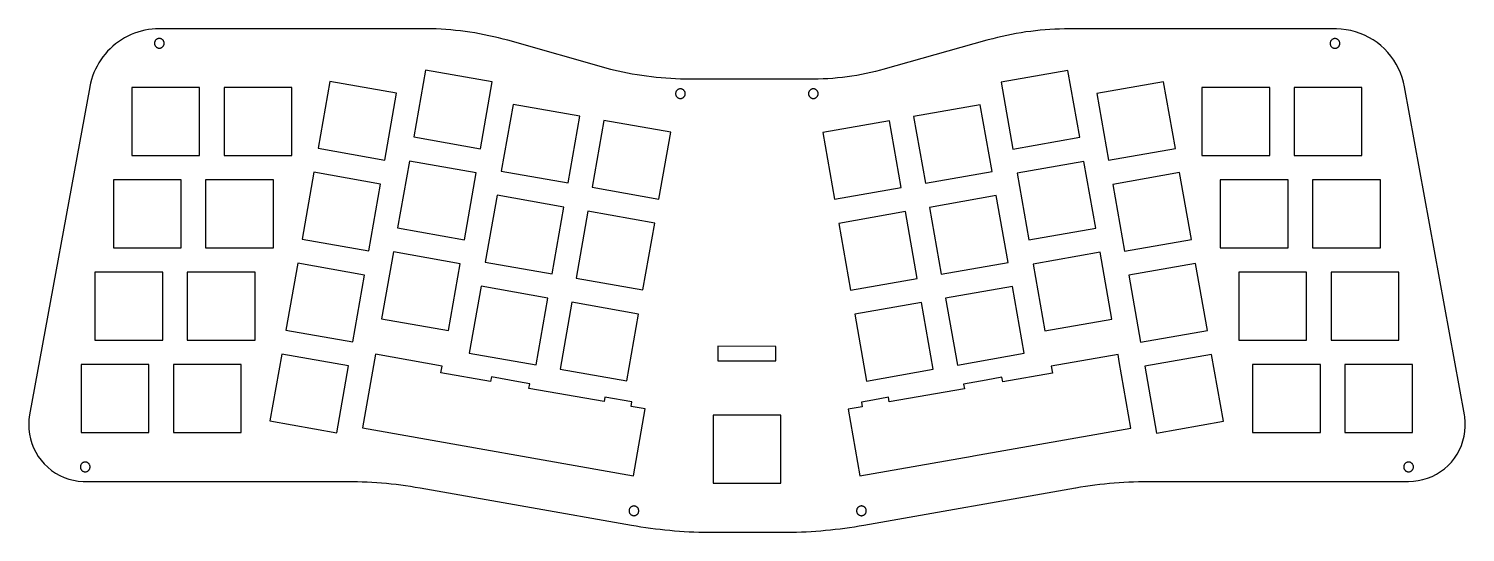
# Model space of a CAD drawing. Header units: millimetres. Extents: x -5 to 292, y -5 to 99.
import ezdxf

# ---------------------------------------------------------------- set-up
doc = ezdxf.new("R2010")
doc.units = ezdxf.units.MM
doc.header["$MEASUREMENT"] = 0
doc.layers.add('holes', color=7, linetype='Continuous')
doc.layers.add('outline', color=7, linetype='Continuous')

msp = doc.modelspace()

# ---------------------------------------------------------------- linework, layer by layer
at = {"layer": 'holes'}
for points in [[(22.96, 95.87), (22.96, 95.95), (22.96, 96.04), (22.94, 96.13), (22.92, 96.21), (22.89, 96.29), (22.85, 96.37), (22.81, 96.45), (22.76, 96.52), (22.7, 96.59), (22.64, 96.65), (22.57, 96.7), (22.5, 96.75), (22.43, 96.8), (22.35, 96.83), (22.26, 96.86), (22.18, 96.89), (22.09, 96.9), (22.01, 96.91), (21.92, 96.91), (21.83, 96.9), (21.75, 96.89), (21.66, 96.86), (21.58, 96.83), (21.5, 96.8), (21.43, 96.75), (21.35, 96.7), (21.29, 96.65), (21.23, 96.59), (21.17, 96.52), (21.12, 96.45), (21.08, 96.37), (21.04, 96.29), (21.01, 96.21), (20.99, 96.13), (20.97, 96.04), (20.96, 95.95), (20.96, 95.87), (20.97, 95.78), (20.99, 95.69), (21.01, 95.61), (21.04, 95.53), (21.08, 95.45), (21.12, 95.37), (21.17, 95.3), (21.23, 95.23), (21.29, 95.17), (21.35, 95.11), (21.43, 95.06), (21.5, 95.02), (21.58, 94.98), (21.66, 94.95), (21.75, 94.93), (21.83, 94.92), (21.92, 94.91), (22.01, 94.91), (22.09, 94.92), (22.18, 94.93), (22.26, 94.95), (22.35, 94.98), (22.43, 95.02), (22.5, 95.06), (22.57, 95.11), (22.64, 95.17), (22.7, 95.23), (22.76, 95.3), (22.81, 95.37), (22.85, 95.45), (22.89, 95.53), (22.92, 95.61), (22.94, 95.69), (22.96, 95.78), (22.96, 95.87)], [(265.76, 95.84), (265.76, 95.92), (265.75, 96.01), (265.74, 96.1), (265.72, 96.18), (265.69, 96.26), (265.65, 96.34), (265.61, 96.42), (265.56, 96.49), (265.5, 96.56), (265.44, 96.62), (265.37, 96.67), (265.3, 96.72), (265.22, 96.77), (265.14, 96.8), (265.06, 96.83), (264.98, 96.86), (264.89, 96.87), (264.81, 96.88), (264.72, 96.88), (264.63, 96.87), (264.54, 96.86), (264.46, 96.83), (264.38, 96.8), (264.3, 96.77), (264.22, 96.72), (264.15, 96.67), (264.09, 96.62), (264.02, 96.56), (263.97, 96.49), (263.92, 96.42), (263.87, 96.34), (263.84, 96.26), (263.81, 96.18), (263.78, 96.1), (263.77, 96.01), (263.76, 95.92), (263.76, 95.84), (263.77, 95.75), (263.78, 95.66), (263.81, 95.58), (263.84, 95.5), (263.87, 95.42), (263.92, 95.34), (263.97, 95.27), (264.02, 95.2), (264.09, 95.14), (264.15, 95.09), (264.22, 95.04), (264.3, 94.99), (264.38, 94.96), (264.46, 94.93), (264.54, 94.9), (264.63, 94.89), (264.72, 94.88), (264.81, 94.88), (264.89, 94.89), (264.98, 94.9), (265.06, 94.93), (265.14, 94.96), (265.22, 94.99), (265.3, 95.04), (265.37, 95.09), (265.44, 95.14), (265.5, 95.2), (265.56, 95.27), (265.61, 95.34), (265.65, 95.42), (265.69, 95.5), (265.72, 95.58), (265.74, 95.66), (265.75, 95.75), (265.76, 95.84)], [(74.5, 76.57), (88.29, 74.14), (90.72, 87.93), (76.93, 90.36), (74.5, 76.57)], [(195.83, 87.87), (198.26, 74.08), (212.05, 76.52), (209.62, 90.3), (195.83, 87.87)], [(16.3, 72.76), (30.3, 72.76), (30.3, 86.76), (16.3, 86.76), (16.3, 72.76)], [(35.35, 72.76), (49.35, 72.76), (49.35, 86.76), (35.35, 86.76), (35.35, 72.76)], [(54.75, 74.25), (68.53, 71.82), (70.96, 85.61), (57.18, 88.04), (54.75, 74.25)], [(130.59, 85.47), (130.59, 85.56), (130.58, 85.64), (130.56, 85.73), (130.54, 85.81), (130.51, 85.9), (130.47, 85.98), (130.43, 86.05), (130.38, 86.12), (130.32, 86.19), (130.26, 86.25), (130.2, 86.31), (130.12, 86.36), (130.05, 86.4), (129.97, 86.44), (129.89, 86.47), (129.8, 86.49), (129.72, 86.51), (129.63, 86.51), (129.54, 86.51), (129.46, 86.51), (129.37, 86.49), (129.29, 86.47), (129.2, 86.44), (129.12, 86.4), (129.05, 86.36), (128.98, 86.31), (128.91, 86.25), (128.85, 86.19), (128.79, 86.12), (128.74, 86.05), (128.7, 85.98), (128.66, 85.9), (128.63, 85.81), (128.61, 85.73), (128.59, 85.64), (128.59, 85.56), (128.59, 85.47), (128.59, 85.38), (128.61, 85.3), (128.63, 85.21), (128.66, 85.13), (128.7, 85.05), (128.74, 84.98), (128.79, 84.9), (128.85, 84.84), (128.91, 84.78), (128.98, 84.72), (129.05, 84.67), (129.12, 84.63), (129.2, 84.59), (129.29, 84.56), (129.37, 84.54), (129.46, 84.52), (129.54, 84.51), (129.63, 84.51), (129.72, 84.52), (129.8, 84.54), (129.89, 84.56), (129.97, 84.59), (130.05, 84.63), (130.12, 84.67), (130.2, 84.72), (130.26, 84.78), (130.32, 84.84), (130.38, 84.9), (130.43, 84.98), (130.47, 85.05), (130.51, 85.13), (130.54, 85.21), (130.56, 85.3), (130.58, 85.38), (130.59, 85.47)], [(158.04, 85.47), (158.04, 85.56), (158.04, 85.64), (158.02, 85.73), (158, 85.81), (157.97, 85.9), (157.93, 85.98), (157.89, 86.05), (157.84, 86.12), (157.78, 86.19), (157.72, 86.25), (157.65, 86.31), (157.58, 86.36), (157.51, 86.4), (157.43, 86.44), (157.34, 86.47), (157.26, 86.49), (157.17, 86.51), (157.09, 86.51), (157, 86.51), (156.91, 86.51), (156.83, 86.49), (156.74, 86.47), (156.66, 86.44), (156.58, 86.4), (156.51, 86.36), (156.43, 86.31), (156.37, 86.25), (156.31, 86.19), (156.25, 86.12), (156.2, 86.05), (156.16, 85.98), (156.12, 85.9), (156.09, 85.81), (156.07, 85.73), (156.05, 85.64), (156.04, 85.56), (156.04, 85.47), (156.05, 85.38), (156.07, 85.3), (156.09, 85.21), (156.12, 85.13), (156.16, 85.05), (156.2, 84.98), (156.25, 84.9), (156.31, 84.84), (156.37, 84.78), (156.43, 84.72), (156.51, 84.67), (156.58, 84.63), (156.66, 84.59), (156.74, 84.56), (156.83, 84.54), (156.91, 84.52), (157, 84.51), (157.09, 84.51), (157.17, 84.52), (157.26, 84.54), (157.34, 84.56), (157.43, 84.59), (157.51, 84.63), (157.58, 84.67), (157.65, 84.72), (157.72, 84.78), (157.78, 84.84), (157.84, 84.9), (157.89, 84.98), (157.93, 85.05), (157.97, 85.13), (158, 85.21), (158.02, 85.3), (158.04, 85.38), (158.04, 85.47)], [(215.59, 85.55), (218.02, 71.76), (231.8, 74.2), (229.37, 87.98), (215.59, 85.55)], [(237.28, 72.76), (251.28, 72.76), (251.28, 86.76), (237.28, 86.76), (237.28, 72.76)], [(256.33, 72.76), (270.33, 72.76), (270.33, 86.76), (256.33, 86.76), (256.33, 72.76)], [(92.6, 69.51), (106.39, 67.08), (108.82, 80.87), (95.03, 83.3), (92.6, 69.51)], [(177.73, 80.81), (180.17, 67.02), (193.95, 69.45), (191.52, 83.24), (177.73, 80.81)], [(111.36, 66.2), (125.15, 63.77), (127.58, 77.56), (113.79, 79.99), (111.36, 66.2)], [(158.97, 77.5), (161.4, 63.72), (175.19, 66.15), (172.76, 79.93), (158.97, 77.5)], [(71.19, 57.81), (84.98, 55.38), (87.41, 69.17), (73.62, 71.6), (71.19, 57.81)], [(199.14, 69.11), (201.57, 55.32), (215.36, 57.76), (212.93, 71.54), (199.14, 69.11)], [(51.44, 55.49), (65.23, 53.06), (67.66, 66.84), (53.87, 69.28), (51.44, 55.49)], [(218.9, 66.79), (221.33, 53), (235.11, 55.43), (232.68, 69.22), (218.9, 66.79)], [(12.49, 53.71), (26.49, 53.71), (26.49, 67.71), (12.49, 67.71), (12.49, 53.71)], [(31.54, 53.71), (45.54, 53.71), (45.54, 67.71), (31.54, 67.71), (31.54, 53.71)], [(241.09, 53.71), (255.09, 53.71), (255.09, 67.71), (241.09, 67.71), (241.09, 53.71)], [(260.14, 53.71), (274.14, 53.71), (274.14, 67.71), (260.14, 67.71), (260.14, 53.71)], [(89.29, 50.75), (103.08, 48.32), (105.51, 62.11), (91.72, 64.54), (89.29, 50.75)], [(181.04, 62.05), (183.47, 48.26), (197.26, 50.69), (194.83, 64.48), (181.04, 62.05)], [(108.05, 47.44), (121.84, 45.01), (124.27, 58.8), (110.48, 61.23), (108.05, 47.44)], [(162.28, 58.74), (164.71, 44.95), (178.5, 47.39), (176.07, 61.17), (162.28, 58.74)], [(48.13, 36.73), (61.92, 34.3), (64.35, 48.08), (50.56, 50.52), (48.13, 36.73)], [(67.88, 39.05), (81.67, 36.62), (84.1, 50.4), (70.31, 52.84), (67.88, 39.05)], [(202.45, 50.35), (204.88, 36.56), (218.67, 38.99), (216.24, 52.78), (202.45, 50.35)], [(222.2, 48.03), (224.63, 34.24), (238.42, 36.67), (235.99, 50.46), (222.2, 48.03)], [(8.68, 34.66), (22.68, 34.66), (22.68, 48.66), (8.68, 48.66), (8.68, 34.66)], [(27.73, 34.66), (41.73, 34.66), (41.73, 48.66), (27.73, 48.66), (27.73, 34.66)], [(244.9, 34.66), (258.9, 34.66), (258.9, 48.66), (244.9, 48.66), (244.9, 34.66)], [(263.95, 34.66), (277.95, 34.66), (277.95, 48.66), (263.95, 48.66), (263.95, 34.66)], [(85.98, 31.99), (99.77, 29.56), (102.2, 43.34), (88.41, 45.77), (85.98, 31.99)], [(184.35, 43.29), (186.78, 29.5), (200.57, 31.93), (198.14, 45.72), (184.35, 43.29)], [(104.74, 28.68), (118.53, 26.25), (120.96, 40.04), (107.17, 42.47), (104.74, 28.68)], [(165.59, 39.98), (168.02, 26.2), (181.81, 28.63), (179.38, 42.41), (165.59, 39.98)], [(137.32, 30.37), (149.32, 30.37), (149.32, 31.37), (149.32, 33.36), (137.32, 33.37), (137.32, 30.37)], [(44.82, 17.97), (58.61, 15.54), (61.04, 29.32), (47.25, 31.76), (44.82, 17.97)], [(63.91, 16.54), (66.26, 16.12), (66.26, 16.12), (119.91, 6.66), (122.34, 20.45), (119.41, 20.97), (119.58, 21.92), (113.99, 22.91), (113.82, 21.95), (98.31, 24.69), (98.48, 25.64), (96.14, 26.05), (96.14, 26.06), (90.55, 27.04), (90.38, 26.09), (80.13, 27.89), (80.38, 29.3), (66.59, 31.73), (63.91, 16.54)], [(164.21, 20.39), (166.64, 6.61), (189.81, 10.69), (189.81, 10.69), (190.09, 10.74), (222.64, 16.48), (220.21, 30.27), (220.21, 30.27), (219.96, 31.68), (206.17, 29.25), (206.42, 27.84), (196.17, 26.03), (196, 26.99), (192.75, 26.41), (192.75, 26.41), (188.08, 25.59), (188.24, 24.63), (172.73, 21.9), (172.56, 22.85), (169.31, 22.28), (169.31, 22.28), (166.97, 21.87), (167.14, 20.91), (164.21, 20.39)], [(225.51, 29.27), (227.94, 15.48), (241.73, 17.91), (239.3, 31.7), (225.51, 29.27)], [(5.82, 15.61), (19.82, 15.61), (19.82, 29.61), (5.82, 29.61), (5.82, 15.61)], [(24.87, 15.61), (38.87, 15.61), (38.87, 29.61), (24.87, 29.61), (24.87, 15.61)], [(247.76, 15.61), (261.76, 15.61), (261.76, 29.61), (247.76, 29.61), (247.76, 15.61)], [(266.81, 15.61), (280.81, 15.61), (280.81, 29.61), (266.81, 29.61), (266.81, 15.61)], [(136.32, 5.13), (150.31, 5.13), (150.31, 19.13), (136.32, 19.13), (136.32, 5.13)], [(7.67, 8.44), (7.67, 8.52), (7.66, 8.61), (7.64, 8.7), (7.62, 8.78), (7.59, 8.86), (7.55, 8.94), (7.51, 9.02), (7.46, 9.09), (7.4, 9.16), (7.34, 9.22), (7.28, 9.27), (7.2, 9.32), (7.13, 9.37), (7.05, 9.4), (6.97, 9.43), (6.88, 9.46), (6.8, 9.47), (6.71, 9.48), (6.62, 9.48), (6.54, 9.47), (6.45, 9.46), (6.37, 9.43), (6.28, 9.4), (6.2, 9.37), (6.13, 9.32), (6.06, 9.27), (5.99, 9.22), (5.93, 9.16), (5.87, 9.09), (5.82, 9.02), (5.78, 8.94), (5.74, 8.86), (5.71, 8.78), (5.69, 8.7), (5.67, 8.61), (5.67, 8.52), (5.67, 8.44), (5.67, 8.35), (5.69, 8.26), (5.71, 8.18), (5.74, 8.1), (5.78, 8.02), (5.82, 7.94), (5.87, 7.87), (5.93, 7.8), (5.99, 7.74), (6.06, 7.68), (6.13, 7.63), (6.2, 7.59), (6.28, 7.55), (6.37, 7.52), (6.45, 7.5), (6.54, 7.49), (6.62, 7.48), (6.71, 7.48), (6.8, 7.49), (6.88, 7.5), (6.97, 7.52), (7.05, 7.55), (7.13, 7.59), (7.2, 7.63), (7.28, 7.68), (7.34, 7.74), (7.4, 7.8), (7.46, 7.87), (7.51, 7.94), (7.55, 8.02), (7.59, 8.1), (7.62, 8.18), (7.64, 8.26), (7.66, 8.35), (7.67, 8.44)], [(280.97, 8.44), (280.97, 8.52), (280.96, 8.61), (280.95, 8.7), (280.92, 8.78), (280.89, 8.86), (280.86, 8.94), (280.81, 9.02), (280.76, 9.09), (280.71, 9.16), (280.65, 9.22), (280.58, 9.27), (280.51, 9.32), (280.43, 9.37), (280.35, 9.4), (280.27, 9.43), (280.19, 9.46), (280.1, 9.47), (280.01, 9.48), (279.93, 9.48), (279.84, 9.47), (279.75, 9.46), (279.67, 9.43), (279.59, 9.4), (279.51, 9.37), (279.43, 9.32), (279.36, 9.27), (279.29, 9.22), (279.23, 9.16), (279.18, 9.09), (279.13, 9.02), (279.08, 8.94), (279.04, 8.86), (279.01, 8.78), (278.99, 8.7), (278.98, 8.61), (278.97, 8.52), (278.97, 8.44), (278.98, 8.35), (278.99, 8.26), (279.01, 8.18), (279.04, 8.1), (279.08, 8.02), (279.13, 7.94), (279.18, 7.87), (279.23, 7.8), (279.29, 7.74), (279.36, 7.68), (279.43, 7.63), (279.51, 7.59), (279.59, 7.55), (279.67, 7.52), (279.75, 7.5), (279.84, 7.49), (279.93, 7.48), (280.01, 7.48), (280.1, 7.49), (280.19, 7.5), (280.27, 7.52), (280.35, 7.55), (280.43, 7.59), (280.51, 7.63), (280.58, 7.68), (280.65, 7.74), (280.71, 7.8), (280.76, 7.87), (280.81, 7.94), (280.86, 8.02), (280.89, 8.1), (280.92, 8.18), (280.95, 8.26), (280.96, 8.35), (280.97, 8.44)], [(120.98, -0.62), (120.98, -0.54), (120.98, -0.45), (120.96, -0.36), (120.94, -0.28), (120.91, -0.2), (120.87, -0.12), (120.83, -0.04), (120.78, 0.03), (120.72, 0.1), (120.66, 0.16), (120.59, 0.21), (120.52, 0.26), (120.45, 0.31), (120.37, 0.34), (120.28, 0.37), (120.2, 0.4), (120.11, 0.41), (120.03, 0.42), (119.94, 0.42), (119.85, 0.41), (119.77, 0.4), (119.68, 0.37), (119.6, 0.34), (119.52, 0.31), (119.45, 0.26), (119.37, 0.21), (119.31, 0.16), (119.25, 0.1), (119.19, 0.03), (119.14, -0.04), (119.1, -0.12), (119.06, -0.2), (119.03, -0.28), (119.01, -0.36), (118.99, -0.45), (118.98, -0.54), (118.98, -0.62), (118.99, -0.71), (119.01, -0.8), (119.03, -0.88), (119.06, -0.96), (119.1, -1.04), (119.14, -1.12), (119.19, -1.19), (119.25, -1.26), (119.31, -1.32), (119.37, -1.37), (119.45, -1.42), (119.52, -1.47), (119.6, -1.5), (119.68, -1.53), (119.77, -1.56), (119.85, -1.57), (119.94, -1.58), (120.03, -1.58), (120.11, -1.57), (120.2, -1.56), (120.28, -1.53), (120.37, -1.5), (120.45, -1.47), (120.52, -1.42), (120.59, -1.37), (120.66, -1.32), (120.72, -1.26), (120.78, -1.19), (120.83, -1.12), (120.87, -1.04), (120.91, -0.96), (120.94, -0.88), (120.96, -0.8), (120.98, -0.71), (120.98, -0.62)], [(167.98, -0.62), (167.98, -0.54), (167.97, -0.45), (167.95, -0.36), (167.93, -0.28), (167.9, -0.2), (167.86, -0.12), (167.82, -0.04), (167.77, 0.03), (167.71, 0.1), (167.65, 0.16), (167.59, 0.21), (167.51, 0.26), (167.44, 0.31), (167.36, 0.34), (167.28, 0.37), (167.19, 0.4), (167.11, 0.41), (167.02, 0.42), (166.93, 0.42), (166.85, 0.41), (166.76, 0.4), (166.68, 0.37), (166.59, 0.34), (166.51, 0.31), (166.44, 0.26), (166.37, 0.21), (166.3, 0.16), (166.24, 0.1), (166.18, 0.03), (166.13, -0.04), (166.09, -0.12), (166.05, -0.2), (166.02, -0.28), (166, -0.36), (165.98, -0.45), (165.98, -0.54), (165.98, -0.62), (165.98, -0.71), (166, -0.8), (166.02, -0.88), (166.05, -0.96), (166.09, -1.04), (166.13, -1.12), (166.18, -1.19), (166.24, -1.26), (166.3, -1.32), (166.37, -1.37), (166.44, -1.42), (166.51, -1.47), (166.59, -1.5), (166.68, -1.53), (166.76, -1.56), (166.85, -1.57), (166.93, -1.58), (167.02, -1.58), (167.11, -1.57), (167.19, -1.56), (167.28, -1.53), (167.36, -1.5), (167.44, -1.47), (167.51, -1.42), (167.59, -1.37), (167.65, -1.32), (167.71, -1.26), (167.77, -1.19), (167.82, -1.12), (167.86, -1.04), (167.9, -0.96), (167.93, -0.88), (167.95, -0.8), (167.97, -0.71), (167.98, -0.62)]]:
    msp.add_lwpolyline(points, close=True, dxfattribs=at)
at = {"layer": 'outline'}
msp.add_lwpolyline([(-5, 17.26), (-4.97, 16.26), (-4.85, 15.27), (-4.65, 14.29), (-4.36, 13.33), (-3.99, 12.4), (-3.55, 11.51), (-3.03, 10.65), (-2.44, 9.85), (-1.78, 9.1), (-1.06, 8.4), (-0.28, 7.77), (0.55, 7.21), (1.42, 6.73), (2.33, 6.31), (3.27, 5.98), (4.24, 5.73), (5.23, 5.57), (6.23, 5.49), (6.67, 5.48), (60.8, 5.48), (60.88, 5.48), (61.88, 5.47), (62.88, 5.45), (63.88, 5.42), (64.88, 5.38), (65.88, 5.33), (66.88, 5.26), (67.87, 5.19), (68.87, 5.1), (69.86, 5), (70.86, 4.89), (71.85, 4.77), (72.84, 4.64), (73.83, 4.49), (74.82, 4.33), (75.81, 4.17), (119.46, -3.53), (120.45, -3.7), (121.44, -3.86), (122.42, -4.01), (123.42, -4.15), (124.41, -4.27), (125.4, -4.39), (126.39, -4.5), (127.39, -4.6), (128.39, -4.68), (129.38, -4.76), (130.38, -4.82), (131.38, -4.88), (132.38, -4.92), (133.38, -4.96), (134.38, -4.98), (135.38, -5), (136.21, -5), (150.75, -5), (151.58, -5), (152.58, -4.98), (153.58, -4.96), (154.58, -4.92), (155.58, -4.88), (156.58, -4.82), (157.58, -4.76), (158.57, -4.68), (159.57, -4.6), (160.57, -4.5), (161.56, -4.39), (162.55, -4.27), (163.54, -4.15), (164.54, -4.01), (165.52, -3.86), (166.51, -3.7), (167.5, -3.53), (211.16, 4.17), (211.25, 4.18), (212.23, 4.35), (213.22, 4.5), (214.21, 4.65), (215.2, 4.78), (216.19, 4.9), (217.19, 5.01), (218.18, 5.11), (219.18, 5.2), (220.18, 5.27), (221.17, 5.33), (222.17, 5.39), (223.17, 5.43), (224.17, 5.46), (225.17, 5.47), (226.17, 5.48), (279.97, 5.48), (280.97, 5.52), (281.96, 5.65), (282.94, 5.86), (283.89, 6.16), (284.82, 6.53), (285.71, 6.98), (286.56, 7.51), (287.36, 8.11), (288.11, 8.77), (288.8, 9.49), (289.42, 10.28), (289.98, 11.11), (290.46, 11.98), (290.87, 12.9), (291.19, 13.84), (291.44, 14.81), (291.6, 15.8), (291.68, 16.79), (291.67, 17.79), (291.57, 18.79), (291.5, 19.26), (279.12, 86.91), (278.91, 87.89), (278.64, 88.85), (278.3, 89.79), (277.9, 90.7), (277.43, 91.59), (276.9, 92.44), (276.32, 93.25), (275.68, 94.02), (274.99, 94.74), (274.25, 95.42), (273.47, 96.04), (272.65, 96.61), (271.79, 97.12), (270.89, 97.56), (269.97, 97.95), (269.02, 98.27), (268.06, 98.52), (267.07, 98.71), (266.08, 98.83), (265.08, 98.88), (264.76, 98.88), (209.9, 98.88), (208.9, 98.87), (207.9, 98.85), (206.91, 98.81), (205.91, 98.75), (204.91, 98.68), (203.91, 98.59), (202.92, 98.49), (201.93, 98.37), (200.93, 98.24), (199.95, 98.09), (198.96, 97.92), (197.98, 97.74), (197, 97.54), (196.02, 97.33), (195.05, 97.1), (194.08, 96.86), (193.11, 96.6), (192.85, 96.53), (171.39, 90.49), (170.88, 90.35), (169.91, 90.1), (168.94, 89.87), (167.97, 89.65), (166.98, 89.45), (166, 89.28), (165.01, 89.12), (164.02, 88.97), (163.03, 88.85), (162.04, 88.75), (161.04, 88.66), (160.04, 88.6), (159.04, 88.55), (158.04, 88.52), (157.04, 88.51), (129.59, 88.51), (128.59, 88.56), (127.59, 88.61), (126.59, 88.68), (125.6, 88.77), (124.6, 88.86), (123.61, 88.98), (122.61, 89.1), (121.62, 89.24), (120.64, 89.4), (119.65, 89.57), (118.67, 89.75), (117.69, 89.95), (116.71, 90.16), (115.74, 90.38), (115.25, 90.5), (93.93, 96.52), (92.97, 96.78), (92, 97.03), (91.03, 97.26), (90.05, 97.48), (89.07, 97.68), (88.09, 97.87), (87.11, 98.04), (86.12, 98.2), (85.13, 98.34), (84.14, 98.47), (83.14, 98.58), (82.15, 98.67), (81.15, 98.75), (80.15, 98.83), (79.15, 98.86), (78.15, 98.89), (77.15, 98.91), (76.89, 98.91), (21.96, 98.91), (21.21, 98.89), (20.47, 98.83), (19.72, 98.74), (18.98, 98.6), (18.25, 98.43), (17.53, 98.22), (16.83, 97.98), (16.13, 97.69), (15.45, 97.38), (14.79, 97.02), (14.15, 96.64), (13.52, 96.22), (12.92, 95.77), (12.35, 95.29), (11.79, 94.78), (11.27, 94.25), (10.77, 93.69), (10.31, 93.1), (9.87, 92.49), (9.47, 91.86), (9.1, 91.21), (8.76, 90.54), (8.46, 89.85), (8.19, 89.15), (7.96, 88.44), (7.77, 87.71), (7.61, 86.98), (7.6, 86.94), (-4.81, 19.25), (-4.95, 18.26), (-5, 17.26)], close=True, dxfattribs=at)

doc.saveas('drawing.dxf')
